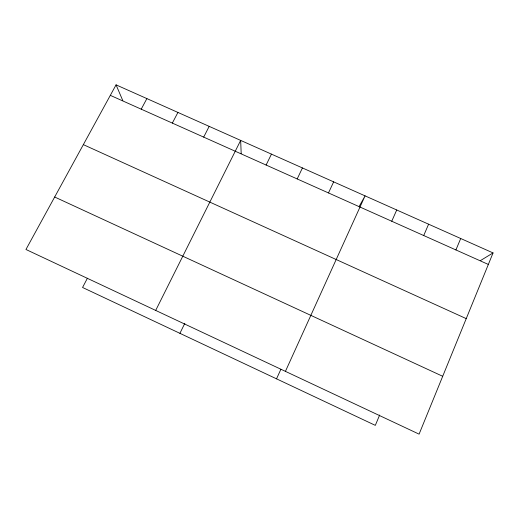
<?xml version="1.0" encoding="UTF-8"?>
<svg xmlns="http://www.w3.org/2000/svg" width="519" height="519" viewBox="0 0 519 519"><rect width="100%" height="100%" fill="white"/><g stroke="black" fill="none" stroke-linecap="round" stroke-linejoin="round"><path stroke-width="0.78" d="M493.05 252.922L419.093 434.144L25.95 249.483L116.068 84.857L493.05 252.922L480.406 260.622M455.916 249.944L460.71 238.506M379.668 415.018L375.308 425.366L82.56 287.474L87.419 278.223M423.718 235.542L428.603 224.195M391.748 221.237L396.724 209.981M285.431 371.364L365.071 195.871L359.187 206.406M276.53 378.838L280.876 369.294M328.488 192.938L333.646 181.858M297.192 178.938L302.434 167.942M266.111 165.042L271.443 154.124M179.918 333.334L184.829 323.298M155.694 310.427L240.667 140.402L241.186 153.618M203.688 137.113L209.183 126.37M172.34 123.094L177.926 112.435M141.22 109.172L146.883 98.597M110.326 95.353L488.347 264.45M83.351 144.632L466.237 318.627M54.677 197.012L442.707 376.288M116.068 84.857L122.828 100.68"/></g></svg>
